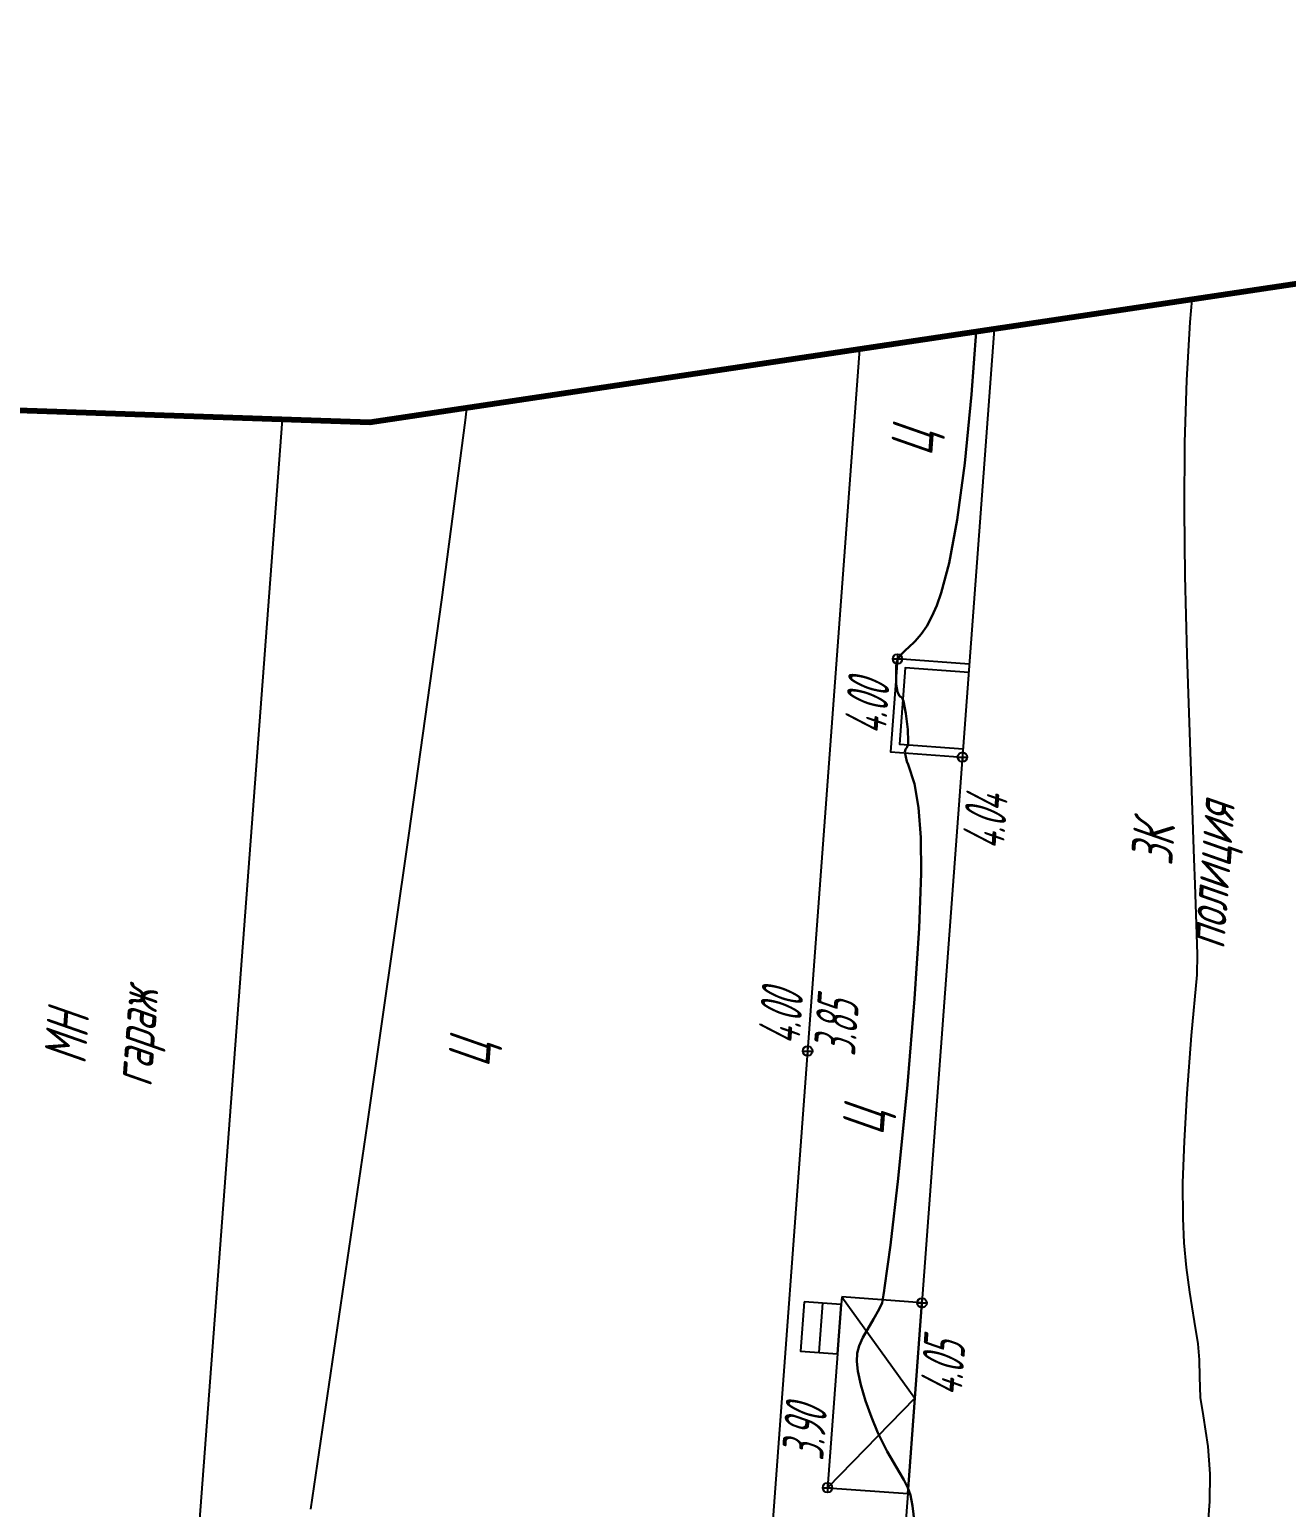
# Model space of a CAD drawing. Extents: x 1233805 to 1234355, y 654698 to 655114.
# Drawn here: x 1233974.51 to 1234004.64, y 655056.28 to 655091.71 of the extents above; entities that cross this region are included whole.
import ezdxf

# ---------------------------------------------------------------- set-up
doc = ezdxf.new("R2010")
doc.units = 0
for name, color, linetype, lineweight in [('ИИ_ГОРИЗОНТАЛИ_ОСН', 32, 'Continuous', 25), ('ИИ_ГОРИЗОНТАЛИ_УТОЛЩ', 32, 'Continuous', 30), ('ИИ_ДОРОГИ_АД', 7, 'Continuous', 25), ('ИИ_ОТМЕТКИ', 7, 'Continuous', 25), ('ИИ_СТРОЕНИЕ', 7, 'Continuous', 25)]:
    doc.layers.add(name, color=color, linetype=linetype, lineweight=lineweight)
doc.layers.add('Оформление точек', color=7, linetype='Continuous')
doc.styles.add('VNIPISIMPLEXCUR', font='simplex.shx', dxfattribs={"width": 0.8, "oblique": 15})
doc.styles.add('ГОСТ 2.304 КУРСИВ', font='cs_gost2304.shx', dxfattribs={"oblique": 15})

# ---------------------------------------------------------------- blocks, each defined once
blk = doc.blocks.new('PICKET')
at = {"color": 0, "linetype": 'Continuous', "lineweight": 25}
for p, q in [((-0.23, 0), (0.23, 0)), ((0, 0.23), (0, -0.23))]:
    blk.add_line(p, q, dxfattribs=at)
blk.add_circle((0, 0), 0.23, dxfattribs=at)
at = {"color": 0, "linetype": 'Continuous', "style": 'VNIPISIMPLEXCUR', "oblique": 15, "width": 0.8}
blk.add_attdef('OTMETKA', (1.25, 0.3), '', height=2, dxfattribs=at)
at = {"color": 8, "linetype": 'Continuous', "style": 'VNIPISIMPLEXCUR', "oblique": 15, "width": 0.8, "flags": 1}
blk.add_attdef('NOMER', (1.25, -2.7), '', height=2, dxfattribs=at)

msp = doc.modelspace()

# ---------------------------------------------------------------- linework, layer by layer
at = {"layer": 'ИИ_ГОРИЗОНТАЛИ_ОСН', "flags": 128}
for points, elevation in [([(1234002.371, 655085.242), (1234002.324, 655084.694), (1234002.246, 655083.311), (1234002.202, 655081.812), (1234002.191, 655080.201), (1234002.209, 655078.617), (1234002.252, 655076.729), (1234002.422, 655071.83), (1234002.446, 655071.22), (1234002.503, 655069.539), (1234002.495, 655069.055), (1234002.493, 655069.045), (1234002.362, 655067.591), (1234002.254, 655066.204), (1234002.187, 655065.06), (1234002.154, 655064.06), (1234002.158, 655063.213), (1234002.186, 655062.622), (1234002.239, 655062.031), (1234002.315, 655061.438), (1234002.428, 655060.739), (1234002.514, 655060.202), (1234002.55, 655059.818), (1234002.555, 655059.406), (1234002.572, 655058.912), (1234002.644, 655058.473), (1234002.76, 655057.737), (1234002.807, 655057.08), (1234002.798, 655056.423), (1234002.741, 655055.681)], 4.5), ([(1233984.99, 655082.639), (1233984.956, 655082.35), (1233984.387, 655078.039), (1233983.599, 655072.393), (1233982.602, 655065.472), (1233981.245, 655056.235)], 3.5)]:
    msp.add_lwpolyline(points, dxfattribs=dict(at, elevation=elevation))
at = {"layer": 'ИИ_ГОРИЗОНТАЛИ_УТОЛЩ', "elevation": 4, "flags": 128}
msp.add_lwpolyline([(1233997.208, 655084.469), (1233997.096, 655082.967), (1233996.93, 655081.319), (1233996.75, 655079.962), (1233996.56, 655078.922), (1233996.369, 655078.209), (1233996.26, 655077.907), (1233996.144, 655077.64), (1233996.02, 655077.412), (1233995.887, 655077.215), (1233995.745, 655077.049), (1233995.572, 655076.888), (1233995.529, 655076.851), (1233995.409, 655076.733), (1233995.334, 655076.632), (1233995.296, 655076.54), (1233995.283, 655076.424), (1233995.289, 655076.006), (1233995.322, 655075.832), (1233995.368, 655075.73), (1233995.396, 655075.717), (1233995.434, 655075.69), (1233995.465, 655075.608), (1233995.517, 655075.318), (1233995.562, 655074.934), (1233995.571, 655074.641), (1233995.57, 655074.602), (1233995.571, 655074.574), (1233995.551, 655074.514), (1233995.546, 655074.509), (1233995.508, 655074.456), (1233995.496, 655074.385), (1233995.545, 655074.167), (1233995.575, 655074.091), (1233995.724, 655073.631), (1233995.821, 655073.064), (1233995.875, 655072.345), (1233995.885, 655071.478), (1233995.838, 655070.17), (1233995.728, 655068.472), (1233995.555, 655066.41), (1233995.334, 655064.162), (1233995.154, 655062.566), (1233995.01, 655061.544), (1233995, 655061.479), (1233994.983, 655061.375), (1233994.947, 655061.185), (1233994.879, 655061.034), (1233994.739, 655060.791), (1233994.491, 655060.35), (1233994.4, 655060.15), (1233994.355, 655059.974), (1233994.344, 655059.778), (1233994.369, 655059.545), (1233994.439, 655059.22), (1233994.551, 655058.838), (1233994.692, 655058.44), (1233994.848, 655058.064), (1233995.069, 655057.623), (1233995.364, 655057.116), (1233995.471, 655056.938), (1233995.569, 655056.749), (1233995.629, 655056.569), (1233995.675, 655056.319), (1233995.724, 655055.917)], dxfattribs=at)
at = {"layer": 'ИИ_ДОРОГИ_АД', "flags": 128}
msp.add_lwpolyline([(1233994.409, 655084.05), (1233993.163, 655067.221), (1233992.305, 655055.659), (1233990.905, 655036.255), (1233990.125, 655025.548), (1233988.594, 655022.708)], dxfattribs=at)
at = {"layer": 'ИИ_СТРОЕНИЕ'}
for points in [[(1233997.637, 655084.533), (1233995.904, 655061.183), (1233995.564, 655056.609), (1233995.231, 655052.121), (1233994.861, 655047.133), (1233994.447, 655041.554), (1233994.157, 655037.642), (1233993.127, 655023.772), (1233992.843, 655019.945), (1233992.711, 655018.158), (1233992.517, 655015.542), (1233992.229, 655011.671), (1233997.631, 655011.338), (1234002.093, 655011.062), (1234004.256, 655010.928), (1234004.485, 655014.114), (1234005.358, 655026.27), (1234006.322, 655039.703), (1234006.865, 655047.266), (1234005.282, 655047.384), (1234006.156, 655059.158), (1234006.511, 655063.937), (1234008.156, 655086.109)], [(1233973.299, 655082.614), (1233969.811, 655036.226), (1233977.068, 655035.68), (1233980.578, 655082.364)], [(1233997.04, 655076.495), (1233995.318, 655076.622), (1233995.153, 655074.397), (1233996.875, 655074.269)], [(1233997.025, 655076.295), (1233995.502, 655076.408), (1233995.367, 655074.581), (1233996.89, 655074.468)], [(1233993.981, 655061.326), (1233995.734, 655058.896), (1233993.641, 655056.752)], [(1233993.524, 655061.174), (1233993.436, 655059.995)]]:
    msp.add_lwpolyline(points, dxfattribs=at)
for points in [[(1233993.981, 655061.326), (1233993.967, 655061.141), (1233993.879, 655059.962), (1233993.641, 655056.752), (1233995.564, 655056.609), (1233995.904, 655061.183)], [(1233993.08, 655061.207), (1233992.993, 655060.028), (1233993.879, 655059.962), (1233993.967, 655061.141)]]:
    msp.add_lwpolyline(points, close=True, dxfattribs=at)
at = {"layer": 'Оформление точек', "color": 41, "lineweight": 80}
msp.add_lwpolyline([(1234059.482, 655089.903), (1234043.421, 655091.714), (1234034.666, 655090.386), (1234028.236, 655086.883), (1234010.907, 655086.521), (1233982.671, 655082.292), (1233956.24, 655083.199), (1233946.655, 655081.453), (1233930.199, 655076.458), (1233877.216, 655076.528), (1233835.712, 655079.571), (1233829.431, 655025.749), (1233818.221, 654852.927), (1233807.506, 654725.363), (1233805.351, 654698.229), (1234024.617, 654701.92), (1234177.241, 654711.682)], dxfattribs=at)

# ---------------------------------------------------------------- block references
at = {"layer": 'ИИ_ОТМЕТКИ'}
ref = msp.add_blockref('PICKET', (1233995.318, 655076.622, 4.002), dxfattribs=dict(at, xscale=0.5, yscale=0.5, zscale=0.5))
ref.add_attrib('OTMETKA', '4.00', (1233995.036, 655074.786, 4.002), dxfattribs={"layer": '0', "color": 0, "linetype": 'Continuous', "height": 1, "rotation": 85.7555, "style": 'ГОСТ 2.304 КУРСИВ', "oblique": 15, "width": 0.65})
ref = msp.add_blockref('PICKET', (1233996.875, 655074.269, 4.035), dxfattribs=dict(at, xscale=0.5, yscale=0.5, zscale=0.5))
ref.add_attrib('OTMETKA', '4.04', (1233997.865, 655072.026, 4.035), dxfattribs={"layer": '0', "color": 0, "linetype": 'Continuous', "height": 1, "rotation": 85.7555, "style": 'ГОСТ 2.304 КУРСИВ', "oblique": 15, "width": 0.65})
ref = msp.add_blockref('PICKET', (1233993.163, 655067.221, 3.845), dxfattribs=dict(at, xscale=0.5, yscale=0.5, zscale=0.5))
ref.add_attrib('OTMETKA', '3.85', (1233994.301, 655067.086, 3.845), dxfattribs={"layer": '0', "color": 0, "linetype": 'Continuous', "height": 1, "rotation": 85.7661, "style": 'ГОСТ 2.304 КУРСИВ', "oblique": 15, "width": 0.65})
ref = msp.add_blockref('PICKET', (1233995.904, 655061.183, 4.051), dxfattribs=dict(at, xscale=0.5, yscale=0.5, zscale=0.5))
ref.add_attrib('OTMETKA', '4.05', (1233996.853, 655058.927, 4.051), dxfattribs={"layer": '0', "color": 0, "linetype": 'Continuous', "height": 1, "rotation": 85.7555, "style": 'ГОСТ 2.304 КУРСИВ', "oblique": 15, "width": 0.65})
ref = msp.add_blockref('PICKET', (1233993.641, 655056.752, 3.897), dxfattribs=dict(at, xscale=0.5, yscale=0.5, zscale=0.5))
ref.add_attrib('OTMETKA', '3.90', (1233993.538, 655057.386, 3.897), dxfattribs={"layer": '0', "color": 0, "linetype": 'Continuous', "height": 1, "rotation": 85.7555, "style": 'ГОСТ 2.304 КУРСИВ', "oblique": 15, "width": 0.65})

# ---------------------------------------------------------------- texts
at = {"layer": 'ИИ_ДОРОГИ_АД', "style": 'ГОСТ 2.304 КУРСИВ', "oblique": 15, "width": 0.8}
for p in [(1233996.147, 655081.48), (1233985.532, 655066.827), (1233994.981, 655065.191)]:
    msp.add_text('Ц', height=1, rotation=85.7769, dxfattribs=at).set_placement(p)
at = {"layer": 'ИИ_ОТМЕТКИ', "style": 'ГОСТ 2.304 КУРСИВ', "oblique": 15, "width": 0.65}
msp.add_text('4.00', height=1, rotation=85.8355, dxfattribs=at).set_placement((1233992.969, 655067.349))
at = {"layer": 'ИИ_СТРОЕНИЕ', "style": 'ГОСТ 2.304 КУРСИВ', "oblique": 15, "width": 0.8}
for s, p in [('полиция', (1234003.152, 655069.654)), ('3К', (1234001.903, 655071.654)), ('гараж', (1233977.432, 655066.351)), ('МН', (1233975.851, 655066.89))]:
    msp.add_text(s, height=1, rotation=85.7769, dxfattribs=at).set_placement(p)

doc.saveas('drawing.dxf')
